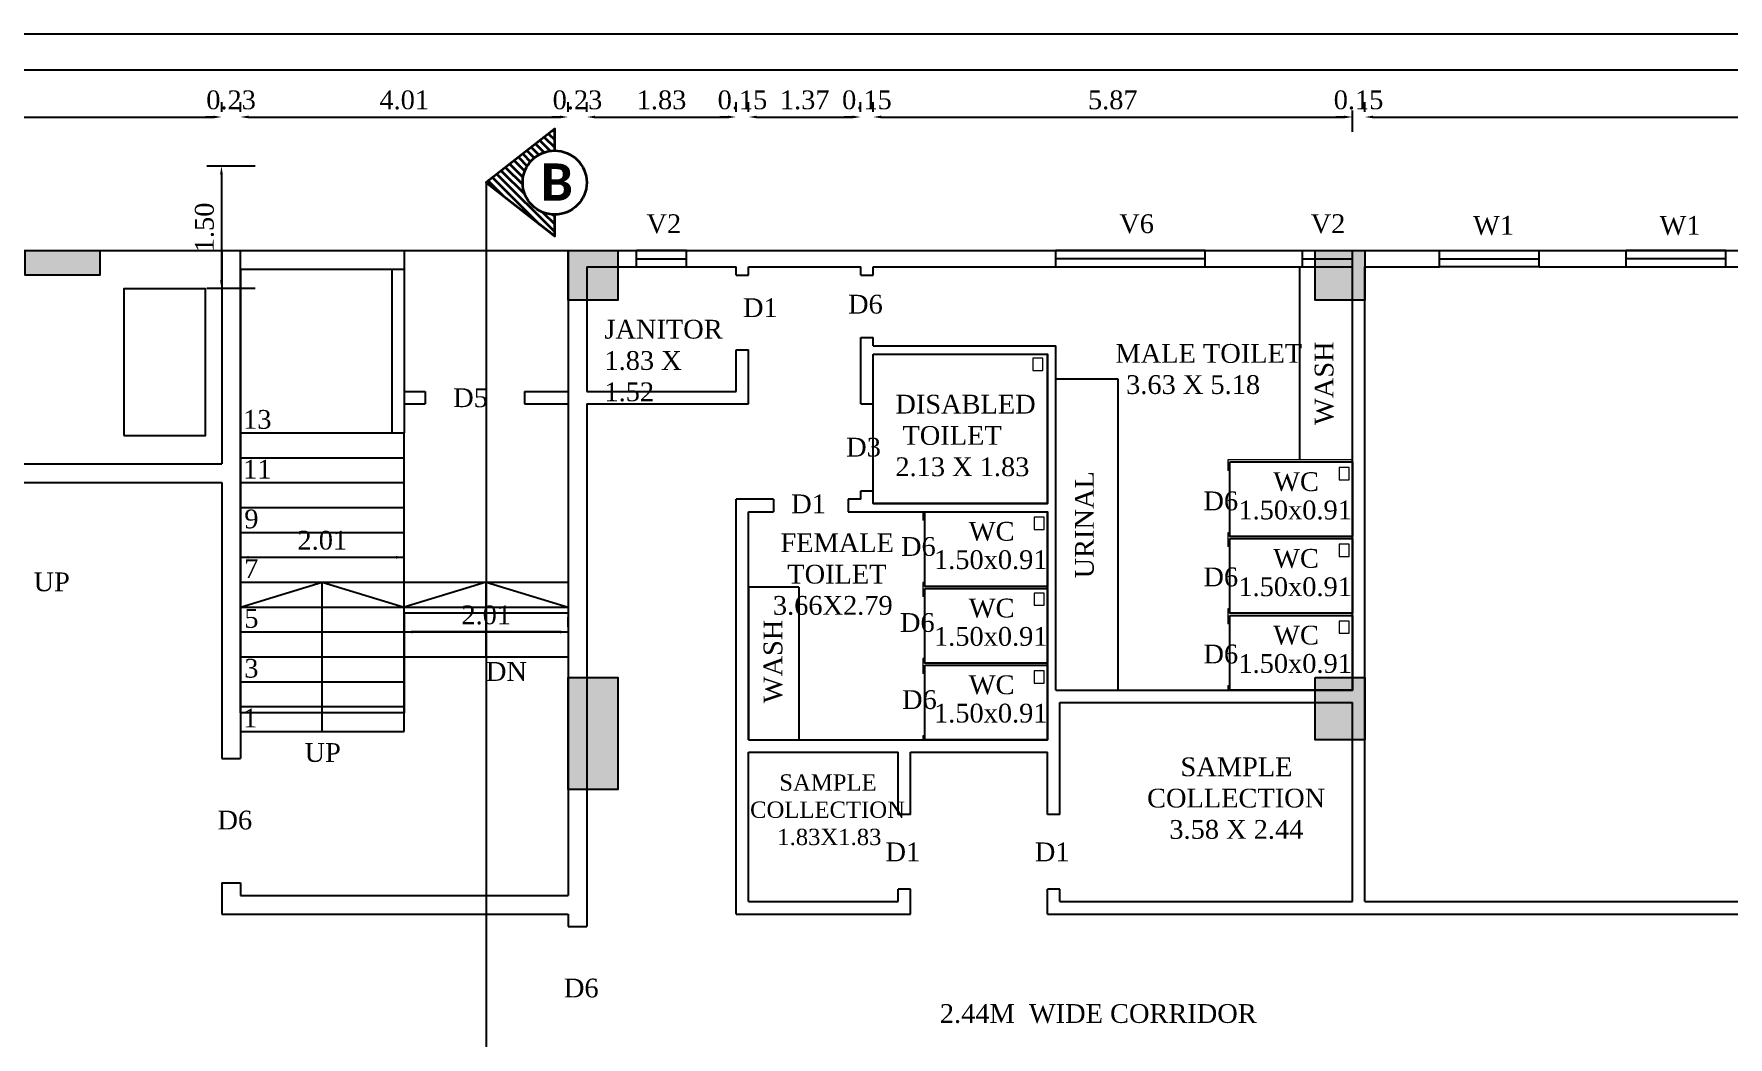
# Model space of a CAD drawing. Header units: metres. Extents: x 2754 to 3501, y 1112 to 1514.
# Drawn here: x 3029.8 to 3050.54, y 1458.57 to 1470.85 of the extents above; entities that cross this region are included whole.
import ezdxf
from ezdxf.enums import TextEntityAlignment as Align
from ezdxf.lldxf.tags import DXFTag

# ---------------------------------------------------------------- set-up
doc = ezdxf.new("R2010")
doc.units = ezdxf.units.M
doc.linetypes.add('CENTER2', pattern=[1.125, 0.75, -0.125, 0.125, -0.125])
doc.linetypes.add('CONTINULUS', pattern=[0])
for name, color, linetype in [('01-BRICK WALL', 1, 'Continuous'), ('AR -DOOR', 2, 'Continuous'), ('AR-COLHATCH', 2, 'Continuous'), ('AR-COLUMN', 2, 'Continuous'), ('AR-ELEVATION', 2, 'Continuous'), ('AR-FURN', 2, 'Continuous'), ('AR-HIDDEN', 2, 'DASHED'), ('AR-REQFURN', 2, 'Continuous'), ('AR-TEXT', 55, 'Continuous'), ('AR-THIN', 8, 'Continuous'), ('AR-WALL', 7, 'Continuous'), ('BLK_1_FLR_0_BLT_UP_AREA', 12, 'Continuous'), ('BLK_1_FLR_0_FIRESTAIR_1', 1, 'Continuous'), ('BLK_1_FLR_0_SP_WC', 233, 'Continuous'), ('BLK_1_FLR_0_WATER_CLOSET', 223, 'Continuous'), ('TWO_WHEELER_DRIVE_WAY', 6, 'Continuous')]:
    doc.layers.add(name, color=color, linetype=linetype)
for name, color, linetype, lineweight in [('AR-PARTITION', 2, 'Continuous', 9), ('BLK_1_FLR_0_URINAL', 235, 'Continuous', 5), ('BLK_1_FLR_0_WASH', 55, 'Continuous', 5), ('Wall', 4, 'Continuous', 35)]:
    doc.layers.add(name, color=color, linetype=linetype, lineweight=lineweight)
doc.styles.add('ANAND', font='times.ttf')
doc.styles.add('MtXpl_Calibri', font='calibrib.ttf')
tags = doc.linetypes.add('DASHED', pattern=[0.75, 0.5, -0.25]).pattern_tags.tags
tags[6:7] = [DXFTag(74, 4), DXFTag(75, 0), DXFTag(340, '0'), DXFTag(46, 1.0), DXFTag(50, 0.0), DXFTag(44, 0.0), DXFTag(45, 0.0)]
tags[4:5] = [DXFTag(74, 4), DXFTag(75, 0), DXFTag(340, '0'), DXFTag(46, 1.0), DXFTag(50, 0.0), DXFTag(44, 0.0), DXFTag(45, 0.0)]
doc.dimstyles.new('V1', dxfattribs={"dimtxt": 0.23, "dimasz": 0.1, "dimexe": 0.18, "dimexo": 0.0625, "dimgap": 0.09, "dimtad": 1, "dimzin": 0, "dimdsep": 46, "dimtxsty": 'ANAND', "dimcen": 0.09, "dimadec": 0, "dimazin": 0, "dimtfac": 1, "dimtix": 1, "dimtofl": 0, "dimtmove": 2, "dimatfit": 0, "dimfxl": 0, "dimtolj": 1, "dimtzin": 0, "dimarcsym": 0})

# ---------------------------------------------------------------- blocks, each defined once
blk = doc.blocks.new('cOLUMN')
at = {"layer": 'AR-COLHATCH'}
h = blk.add_hatch(color=256, dxfattribs=at)
h.dxf.hatch_style = 1
h.paths.add_polyline_path([(24, 24), (0, 24), (0, 0), (24, 0)])
at = {"layer": 'AR-COLUMN'}
blk.add_lwpolyline([(0, 24), (24, 24), (24, 0), (0, 0)], close=True, dxfattribs=at)
blk = doc.blocks.new('HSUH')
at = {"layer": 'AR-COLHATCH'}
h = blk.add_hatch(color=256, dxfattribs=at)
h.dxf.hatch_style = 1
h.paths.add_polyline_path([(43738.87, -13982.77), (43738.87, -13970.77), (43702.87, -13970.77), (43702.87, -13982.77)])
h = blk.add_hatch(color=256, dxfattribs=at)
h.dxf.hatch_style = 1
h.paths.add_polyline_path([(44324.67, -13994.77), (44348.67, -13994.77), (44348.67, -13970.77), (44324.67, -13970.77)])
h = blk.add_hatch(color=256, dxfattribs=at)
h.dxf.hatch_style = 1
h.paths.add_polyline_path([(43988.67, -14176.77), (43964.67, -14176.77), (43964.67, -14230.77), (43988.67, -14230.77)])
h = blk.add_hatch(color=256, dxfattribs=at)
h.dxf.hatch_style = 1
h.paths.add_polyline_path([(44348.67, -14176.77), (44324.67, -14176.77), (44324.67, -14206.77), (44348.67, -14206.77)])
at = {"layer": 'AR-COLUMN'}
for points in [[(43702.87, -13970.77), (43738.87, -13970.77), (43738.87, -13982.77), (43702.87, -13982.77)], [(44324.67, -13970.77), (44348.67, -13970.77), (44348.67, -13994.77), (44324.67, -13994.77)], [(43964.67, -14176.77), (43988.67, -14176.77), (43988.67, -14230.77), (43964.67, -14230.77)], [(44324.67, -14176.77), (44348.67, -14176.77), (44348.67, -14206.77), (44324.67, -14206.77)]]:
    blk.add_lwpolyline(points, close=True, dxfattribs=at)
blk.add_blockref('cOLUMN', (43964.67, -13994.77), dxfattribs=at)
blk = doc.blocks.new('*D780')
at = {"color": 0, "lineweight": -2}
for p, q in [((3032.33, 1464.506), (3032.33, 1464.623)), ((3034.336, 1464.506), (3034.336, 1464.623)), ((3034.236, 1464.443), (3032.43, 1464.443))]:
    blk.add_line(p, q, dxfattribs=at)
at = {"color": 0}
for points in [[(3032.43, 1464.46), (3032.43, 1464.427), (3032.33, 1464.443)], [(3034.236, 1464.46), (3034.236, 1464.427), (3034.336, 1464.443)]]:
    blk.add_solid(points, dxfattribs=at)
at = {"layer": 'Defpoints', "color": 0}
for p in [(3032.33, 1464.443), (3032.33, 1464.443), (3034.336, 1464.443)]:
    blk.add_point(p, dxfattribs=at)
at = {"color": 0, "insert": (3033.333, 1464.651), "char_height": 0.23, "attachment_point": 5, "style": 'ANAND'}
blk.add_mtext('\\A1;2.01', dxfattribs=at)
blk = doc.blocks.new('*D781')
at = {"color": 0, "lineweight": -2}
for p, q in [((3034.336, 1463.592), (3034.336, 1463.709)), ((3036.343, 1463.592), (3036.343, 1463.709)), ((3036.243, 1463.529), (3034.436, 1463.529))]:
    blk.add_line(p, q, dxfattribs=at)
at = {"color": 0}
for points in [[(3034.436, 1463.546), (3034.436, 1463.512), (3034.336, 1463.529)], [(3036.243, 1463.546), (3036.243, 1463.512), (3036.343, 1463.529)]]:
    blk.add_solid(points, dxfattribs=at)
at = {"layer": 'Defpoints', "color": 0}
for p in [(3034.336, 1463.529), (3034.336, 1463.529), (3036.343, 1463.529)]:
    blk.add_point(p, dxfattribs=at)
at = {"color": 0, "insert": (3035.34, 1463.736), "char_height": 0.23, "attachment_point": 5, "style": 'ANAND'}
blk.add_mtext('\\A1;2.01', dxfattribs=at)
blk = doc.blocks.new('*D682')
at = {"color": 0, "lineweight": -2}
for p, q in [((3004.466, 1469.899), (3004.466, 1470.016)), ((3032.101, 1469.899), (3032.101, 1470.016)), ((3004.566, 1469.836), (3032.001, 1469.836))]:
    blk.add_line(p, q, dxfattribs=at)
at = {"color": 0}
for points in [[(3004.566, 1469.853), (3004.566, 1469.82), (3004.466, 1469.836)], [(3032.001, 1469.853), (3032.001, 1469.82), (3032.101, 1469.836)]]:
    blk.add_solid(points, dxfattribs=at)
at = {"layer": 'Defpoints', "color": 0}
for p in [(3004.466, 1469.836), (3032.101, 1469.836), (3032.101, 1469.836)]:
    blk.add_point(p, dxfattribs=at)
at = {"color": 0, "insert": (3018.284, 1470.044), "char_height": 0.23, "attachment_point": 5, "style": 'ANAND'}
blk.add_mtext('\\A1;27.64', dxfattribs=at)
blk = doc.blocks.new('*D683')
at = {"color": 0, "lineweight": -2}
for p, q in [((3032.101, 1469.899), (3032.101, 1470.016)), ((3032.33, 1469.899), (3032.33, 1470.016)), ((3032.001, 1469.836), (3031.901, 1469.836)), ((3032.43, 1469.836), (3032.53, 1469.836))]:
    blk.add_line(p, q, dxfattribs=at)
at = {"color": 0}
for points in [[(3032.001, 1469.853), (3032.001, 1469.82), (3032.101, 1469.836)], [(3032.43, 1469.853), (3032.43, 1469.82), (3032.33, 1469.836)]]:
    blk.add_solid(points, dxfattribs=at)
at = {"layer": 'Defpoints', "color": 0}
for p in [(3032.101, 1469.836), (3032.33, 1469.836), (3032.33, 1469.836)]:
    blk.add_point(p, dxfattribs=at)
at = {"color": 0, "insert": (3032.216, 1470.044), "char_height": 0.23, "attachment_point": 5, "style": 'ANAND'}
blk.add_mtext('\\A1;0.23', dxfattribs=at)
blk = doc.blocks.new('*D684')
at = {"color": 0, "lineweight": -2}
for p, q in [((3032.33, 1469.899), (3032.33, 1470.016)), ((3036.343, 1469.899), (3036.343, 1470.016)), ((3032.43, 1469.836), (3036.243, 1469.836))]:
    blk.add_line(p, q, dxfattribs=at)
at = {"color": 0}
for points in [[(3032.43, 1469.853), (3032.43, 1469.82), (3032.33, 1469.836)], [(3036.243, 1469.853), (3036.243, 1469.82), (3036.343, 1469.836)]]:
    blk.add_solid(points, dxfattribs=at)
at = {"layer": 'Defpoints', "color": 0}
for p in [(3032.33, 1469.836), (3036.343, 1469.836), (3036.343, 1469.836)]:
    blk.add_point(p, dxfattribs=at)
at = {"color": 0, "insert": (3034.336, 1470.044), "char_height": 0.23, "attachment_point": 5, "style": 'ANAND'}
blk.add_mtext('\\A1;4.01', dxfattribs=at)
blk = doc.blocks.new('*D685')
at = {"color": 0, "lineweight": -2}
for p, q in [((3036.343, 1469.899), (3036.343, 1470.016)), ((3036.572, 1469.899), (3036.572, 1470.016)), ((3036.243, 1469.836), (3036.143, 1469.836)), ((3036.672, 1469.836), (3036.772, 1469.836))]:
    blk.add_line(p, q, dxfattribs=at)
at = {"color": 0}
for points in [[(3036.243, 1469.853), (3036.243, 1469.82), (3036.343, 1469.836)], [(3036.672, 1469.853), (3036.672, 1469.82), (3036.572, 1469.836)]]:
    blk.add_solid(points, dxfattribs=at)
at = {"layer": 'Defpoints', "color": 0}
for p in [(3036.343, 1469.836), (3036.572, 1469.836), (3036.572, 1469.836)]:
    blk.add_point(p, dxfattribs=at)
at = {"color": 0, "insert": (3036.457, 1470.044), "char_height": 0.23, "attachment_point": 5, "style": 'ANAND'}
blk.add_mtext('\\A1;0.23', dxfattribs=at)
blk = doc.blocks.new('*D686')
at = {"color": 0, "lineweight": -2}
for p, q in [((3036.572, 1469.899), (3036.572, 1470.016)), ((3038.4, 1469.899), (3038.4, 1470.016)), ((3036.672, 1469.836), (3038.3, 1469.836))]:
    blk.add_line(p, q, dxfattribs=at)
at = {"color": 0}
for points in [[(3036.672, 1469.853), (3036.672, 1469.82), (3036.572, 1469.836)], [(3038.3, 1469.853), (3038.3, 1469.82), (3038.4, 1469.836)]]:
    blk.add_solid(points, dxfattribs=at)
at = {"layer": 'Defpoints', "color": 0}
for p in [(3036.572, 1469.836), (3038.4, 1469.836), (3038.4, 1469.836)]:
    blk.add_point(p, dxfattribs=at)
at = {"color": 0, "insert": (3037.486, 1470.044), "char_height": 0.23, "attachment_point": 5, "style": 'ANAND'}
blk.add_mtext('\\A1;1.83', dxfattribs=at)
blk = doc.blocks.new('*D687')
at = {"color": 0, "lineweight": -2}
for p, q in [((3038.4, 1469.899), (3038.4, 1470.016)), ((3038.553, 1469.899), (3038.553, 1470.016)), ((3038.3, 1469.836), (3038.2, 1469.836)), ((3038.653, 1469.836), (3038.753, 1469.836))]:
    blk.add_line(p, q, dxfattribs=at)
at = {"color": 0}
for points in [[(3038.3, 1469.853), (3038.3, 1469.82), (3038.4, 1469.836)], [(3038.653, 1469.853), (3038.653, 1469.82), (3038.553, 1469.836)]]:
    blk.add_solid(points, dxfattribs=at)
at = {"layer": 'Defpoints', "color": 0}
for p in [(3038.4, 1469.836), (3038.553, 1469.836), (3038.553, 1469.836)]:
    blk.add_point(p, dxfattribs=at)
at = {"color": 0, "insert": (3038.477, 1470.044), "char_height": 0.23, "attachment_point": 5, "style": 'ANAND'}
blk.add_mtext('\\A1;0.15', dxfattribs=at)
blk = doc.blocks.new('*D688')
at = {"color": 0, "lineweight": -2}
for p, q in [((3038.553, 1469.899), (3038.553, 1470.016)), ((3039.924, 1469.899), (3039.924, 1470.016)), ((3038.653, 1469.836), (3039.824, 1469.836))]:
    blk.add_line(p, q, dxfattribs=at)
at = {"color": 0}
for points in [[(3038.653, 1469.853), (3038.653, 1469.82), (3038.553, 1469.836)], [(3039.824, 1469.853), (3039.824, 1469.82), (3039.924, 1469.836)]]:
    blk.add_solid(points, dxfattribs=at)
at = {"layer": 'Defpoints', "color": 0}
for p in [(3038.553, 1469.836), (3039.924, 1469.836), (3039.924, 1469.836)]:
    blk.add_point(p, dxfattribs=at)
at = {"color": 0, "insert": (3039.239, 1470.044), "char_height": 0.23, "attachment_point": 5, "style": 'ANAND'}
blk.add_mtext('\\A1;1.37', dxfattribs=at)
blk = doc.blocks.new('*D689')
at = {"color": 0, "lineweight": -2}
for p, q in [((3039.924, 1469.899), (3039.924, 1470.016)), ((3040.077, 1469.899), (3040.077, 1470.016)), ((3039.824, 1469.836), (3039.724, 1469.836)), ((3040.177, 1469.836), (3040.277, 1469.836))]:
    blk.add_line(p, q, dxfattribs=at)
at = {"color": 0}
for points in [[(3039.824, 1469.853), (3039.824, 1469.82), (3039.924, 1469.836)], [(3040.177, 1469.853), (3040.177, 1469.82), (3040.077, 1469.836)]]:
    blk.add_solid(points, dxfattribs=at)
at = {"layer": 'Defpoints', "color": 0}
for p in [(3039.924, 1469.836), (3040.077, 1469.836), (3040.077, 1469.836)]:
    blk.add_point(p, dxfattribs=at)
at = {"color": 0, "insert": (3040.001, 1470.044), "char_height": 0.23, "attachment_point": 5, "style": 'ANAND'}
blk.add_mtext('\\A1;0.15', dxfattribs=at)
blk = doc.blocks.new('*D690')
at = {"color": 0, "lineweight": -2}
for p, q in [((3040.077, 1469.899), (3040.077, 1470.016)), ((3045.944, 1469.917), (3045.944, 1469.656)), ((3040.177, 1469.836), (3045.844, 1469.836))]:
    blk.add_line(p, q, dxfattribs=at)
at = {"color": 0}
for points in [[(3040.177, 1469.853), (3040.177, 1469.82), (3040.077, 1469.836)], [(3045.844, 1469.853), (3045.844, 1469.82), (3045.944, 1469.836)]]:
    blk.add_solid(points, dxfattribs=at)
at = {"layer": 'Defpoints', "color": 0}
for p in [(3045.944, 1469.98), (3040.077, 1469.836), (3045.944, 1469.836)]:
    blk.add_point(p, dxfattribs=at)
at = {"color": 0, "insert": (3043.011, 1470.044), "char_height": 0.23, "attachment_point": 5, "style": 'ANAND'}
blk.add_mtext('\\A1;5.87', dxfattribs=at)
blk = doc.blocks.new('*D691')
at = {"color": 0, "lineweight": -2}
for p, q in [((3045.944, 1469.917), (3045.944, 1469.656)), ((3046.097, 1469.899), (3046.097, 1470.016)), ((3045.844, 1469.836), (3045.744, 1469.836)), ((3046.197, 1469.836), (3046.297, 1469.836))]:
    blk.add_line(p, q, dxfattribs=at)
at = {"color": 0}
for points in [[(3045.844, 1469.853), (3045.844, 1469.82), (3045.944, 1469.836)], [(3046.197, 1469.853), (3046.197, 1469.82), (3046.097, 1469.836)]]:
    blk.add_solid(points, dxfattribs=at)
at = {"layer": 'Defpoints', "color": 0}
for p in [(3045.944, 1469.98), (3046.097, 1469.836), (3046.097, 1469.836)]:
    blk.add_point(p, dxfattribs=at)
at = {"color": 0, "insert": (3046.02, 1470.044), "char_height": 0.23, "attachment_point": 5, "style": 'ANAND'}
blk.add_mtext('\\A1;0.15', dxfattribs=at)
blk = doc.blocks.new('*D692')
at = {"color": 0, "lineweight": -2}
for p, q in [((3046.097, 1469.899), (3046.097, 1470.016)), ((3058.289, 1469.899), (3058.289, 1470.016)), ((3046.197, 1469.836), (3058.189, 1469.836))]:
    blk.add_line(p, q, dxfattribs=at)
at = {"color": 0}
for points in [[(3046.197, 1469.853), (3046.197, 1469.82), (3046.097, 1469.836)], [(3058.189, 1469.853), (3058.189, 1469.82), (3058.289, 1469.836)]]:
    blk.add_solid(points, dxfattribs=at)
at = {"layer": 'Defpoints', "color": 0}
for p in [(3046.097, 1469.836), (3058.289, 1469.836), (3058.289, 1469.836)]:
    blk.add_point(p, dxfattribs=at)
at = {"color": 0, "insert": (3052.193, 1470.044), "char_height": 0.23, "attachment_point": 5, "style": 'ANAND'}
blk.add_mtext('\\A1;12.19', dxfattribs=at)
blk = doc.blocks.new('*D696')
at = {"color": 0, "lineweight": -2}
for p, q in [((2988.794, 1470.414), (2988.794, 1470.235)), ((2988.894, 1470.415), (3060.932, 1470.415)), ((3061.032, 1470.414), (3061.032, 1470.235))]:
    blk.add_line(p, q, dxfattribs=at)
at = {"color": 0}
for points in [[(2988.894, 1470.431), (2988.894, 1470.398), (2988.794, 1470.415)], [(3060.932, 1470.431), (3060.932, 1470.398), (3061.032, 1470.415)]]:
    blk.add_solid(points, dxfattribs=at)
at = {"layer": 'Defpoints', "color": 0}
for p in [(2988.794, 1470.477), (3061.032, 1470.477), (3061.032, 1470.415)]:
    blk.add_point(p, dxfattribs=at)
at = {"color": 0, "insert": (3024.913, 1470.622), "char_height": 0.23, "attachment_point": 5, "style": 'ANAND'}
blk.add_mtext('\\A1;72.24', dxfattribs=at)
blk = doc.blocks.new('*D759')
at = {"layer": 'Defpoints', "color": 0}
for p in [(3032.573, 1469.234), (3032.098, 1467.734), (3032.573, 1467.734)]:
    blk.add_point(p, dxfattribs=at)
at = {"layer": 'TWO_WHEELER_DRIVE_WAY', "color": 0, "lineweight": -2}
for p, q in [((3032.511, 1469.234), (3031.918, 1469.234)), ((3032.098, 1469.134), (3032.098, 1467.834)), ((3032.511, 1467.734), (3031.918, 1467.734))]:
    blk.add_line(p, q, dxfattribs=at)
at = {"layer": 'TWO_WHEELER_DRIVE_WAY', "color": 0}
for points in [[(3032.081, 1469.134), (3032.115, 1469.134), (3032.098, 1469.234)], [(3032.081, 1467.834), (3032.115, 1467.834), (3032.098, 1467.734)]]:
    blk.add_solid(points, dxfattribs=at)
at = {"layer": 'TWO_WHEELER_DRIVE_WAY', "color": 0, "insert": (3031.891, 1468.484), "char_height": 0.23, "attachment_point": 5, "rotation": 90, "style": 'ANAND'}
blk.add_mtext('\\A1;1.50', dxfattribs=at)

msp = doc.modelspace()

# ---------------------------------------------------------------- hatches: boundary and pattern name
at = {"layer": 'Wall', "linetype": 'CONTINULUS'}
h = msp.add_hatch(dxfattribs=at)
h.set_pattern_fill('ANSI31', color=256, scale=0.531441, angle=270)
h.set_pattern_definition([(315, (-5700.24083, 11450.482393), (0.04697319186, 0.04697319186), [])])
h.paths.add_polyline_path([(3036.17809, 1468.3753), (3036.17809, 1468.64103, -1), (3036.17809, 1469.42497), (3036.17809, 1469.69069), (3035.33971, 1469.03458)])

# ---------------------------------------------------------------- linework, layer by layer
at = {"linetype": 'CENTER2', "ltscale": 25}
msp.add_line((3035.33971, 1469.03142), (3035.33971, 1444.8274), dxfattribs=at)
for points in [[(2985.78228, 1470.85435), (3072.71783, 1470.85435), (3072.71783, 1360.00312), (2985.78228, 1360.00312)], [(3030.90188, 1465.93371), (3031.90188, 1465.93371), (3031.90188, 1467.73371), (3030.90188, 1467.73371)], [(3030.90188, 1465.93371), (3031.90188, 1465.93371), (3031.90188, 1467.73371), (3030.90188, 1467.73371)]]:
    msp.add_lwpolyline(points, close=True)
at = {"layer": 'AR -DOOR'}
for p, q in [((3037.18121, 1468.10104), (3037.79081, 1468.10104)), ((3037.18121, 1468.10104), (3037.79081, 1468.10104)), ((3044.14081, 1468.10104), (3042.31201, 1468.10104)), ((3044.14081, 1468.10104), (3042.31201, 1468.10104)), ((3045.33461, 1468.10104), (3045.94421, 1468.10104)), ((3045.33461, 1468.10104), (3045.94421, 1468.10104)), ((3047.01101, 1468.10104), (3048.23021, 1468.10104)), ((3047.01101, 1468.10104), (3048.23021, 1468.10104)), ((3050.51621, 1468.10104), (3049.29701, 1468.10104)), ((3050.51621, 1468.10104), (3049.29701, 1468.10104))]:
    msp.add_line(p, q, dxfattribs=at)
at = {"layer": 'AR-ELEVATION'}
for p, q in [((3045.3002, 1465.63724), (3045.3002, 1467.99944)), ((3039.16749, 1464.07624), (3038.55789, 1464.07624)), ((3039.16749, 1464.07624), (3039.16749, 1462.20824))]:
    msp.add_line(p, q, dxfattribs=at)
at = {"layer": 'AR-FURN'}
for p, q in [((3045.3002, 1465.63724), (3045.3002, 1467.99944)), ((3039.16749, 1464.07624), (3038.55789, 1464.07624)), ((3039.16749, 1464.07624), (3039.16749, 1462.20824))]:
    msp.add_line(p, q, dxfattribs=at)
at = {"layer": 'AR-HIDDEN', "ltscale": 15}
msp.add_line((3004.46601, 1468.20264), (3036.34301, 1468.20264), dxfattribs=at)
at = {"layer": 'AR-HIDDEN', "ltscale": 50}
for p, q in [((3034.18401, 1467.97404), (3034.18401, 1465.96744)), ((3034.33641, 1467.97404), (3034.33641, 1465.96744))]:
    msp.add_line(p, q, dxfattribs=at)
at = {"layer": 'AR-PARTITION'}
for p, q in [((3044.42021, 1465.63724), (3044.42021, 1465.50601)), ((3045.94421, 1465.63724), (3044.42021, 1465.63724)), ((3044.44561, 1465.50601), (3044.44561, 1465.61184)), ((3045.94421, 1465.61184), (3044.44561, 1465.61184)), ((3044.44561, 1465.50601), (3044.42021, 1465.50601)), ((3040.68641, 1465.00224), (3040.68641, 1464.89641)), ((3040.71181, 1464.89641), (3040.68641, 1464.89641)), ((3040.71181, 1464.89641), (3040.71181, 1465.00224)), ((3044.42021, 1464.74401), (3044.42021, 1464.57467)), ((3044.44561, 1464.74401), (3044.42021, 1464.74401)), ((3044.44561, 1464.69744), (3044.44561, 1464.74401)), ((3045.94421, 1464.69744), (3044.44561, 1464.69744)), ((3044.44561, 1464.57467), (3044.42021, 1464.57467)), ((3045.94421, 1464.67204), (3044.44561, 1464.67204)), ((3044.44561, 1464.57467), (3044.44561, 1464.67204)), ((3040.68641, 1464.13441), (3040.68641, 1463.96507)), ((3040.71181, 1464.13441), (3040.68641, 1464.13441)), ((3040.71181, 1464.08784), (3040.71181, 1464.13441)), ((3042.21041, 1464.08784), (3040.71181, 1464.08784)), ((3042.21041, 1464.06244), (3040.71181, 1464.06244)), ((3040.71181, 1463.96507), (3040.71181, 1464.06244)), ((3040.71181, 1463.96507), (3040.68641, 1463.96507)), ((3044.42021, 1463.81267), (3044.42021, 1463.63064)), ((3044.44561, 1463.81267), (3044.42021, 1463.81267)), ((3044.44561, 1463.75764), (3044.44561, 1463.81267)), ((3045.94421, 1463.75764), (3044.44561, 1463.75764)), ((3045.94421, 1463.73224), (3044.44561, 1463.73224)), ((3044.44561, 1463.73224), (3044.44561, 1463.63064)), ((3044.44561, 1463.63064), (3044.42021, 1463.63064)), ((3040.68641, 1463.20307), (3040.68641, 1463.02104)), ((3040.71181, 1463.20307), (3040.68641, 1463.20307)), ((3040.71181, 1463.02104), (3040.68641, 1463.02104)), ((3040.71181, 1463.14804), (3040.71181, 1463.20307)), ((3042.21041, 1463.14804), (3040.71181, 1463.14804)), ((3042.21041, 1463.12264), (3040.71181, 1463.12264)), ((3040.71181, 1463.12264), (3040.71181, 1463.02104)), ((3044.42021, 1462.86864), (3044.42021, 1462.81784)), ((3044.44561, 1462.86864), (3044.42021, 1462.86864)), ((3044.44561, 1462.86864), (3044.44561, 1462.81784)), ((3040.68641, 1462.25904), (3040.68641, 1462.20824)), ((3040.71181, 1462.25904), (3040.68641, 1462.25904)), ((3040.71181, 1462.25904), (3040.71181, 1462.20824))]:
    msp.add_line(p, q, dxfattribs=at)
at = {"layer": 'AR-REQFURN'}
for p, q in [((3042.31201, 1466.62784), (3043.07401, 1466.62784)), ((3043.07401, 1466.62784), (3043.07401, 1462.81784))]:
    msp.add_line(p, q, dxfattribs=at)
at = {"layer": 'AR-TEXT'}
for p, q in [((3037.79081, 1468.20264), (3037.18121, 1468.20264)), ((3037.79081, 1468.20264), (3037.18121, 1468.20264)), ((3037.18121, 1467.99944), (3037.79081, 1467.99944)), ((3037.18121, 1467.99944), (3037.79081, 1467.99944)), ((3044.14081, 1468.20264), (3042.31201, 1468.20264)), ((3044.14081, 1468.20264), (3042.31201, 1468.20264)), ((3042.31201, 1467.99944), (3044.14081, 1467.99944)), ((3042.31201, 1467.99944), (3044.14081, 1467.99944)), ((3045.33461, 1468.20264), (3045.94421, 1468.20264)), ((3045.33461, 1468.20264), (3045.94421, 1468.20264)), ((3045.33461, 1467.99944), (3045.94421, 1467.99944)), ((3045.33461, 1467.99944), (3045.94421, 1467.99944)), ((3047.01101, 1468.20264), (3048.23021, 1468.20264)), ((3047.01101, 1468.20264), (3048.23021, 1468.20264)), ((3048.23021, 1467.99944), (3047.01101, 1467.99944)), ((3048.23021, 1467.99944), (3047.01101, 1467.99944)), ((3050.51621, 1468.20264), (3049.29701, 1468.20264)), ((3050.51621, 1468.20264), (3049.29701, 1468.20264)), ((3049.29701, 1467.99944), (3050.51621, 1467.99944)), ((3049.29701, 1467.99944), (3050.51621, 1467.99944))]:
    msp.add_line(p, q, dxfattribs=at)
at = {"layer": 'AR-THIN'}
for p, q in [((3035.33971, 1464.13864), (3034.33641, 1463.83384)), ((3035.33971, 1463.22424), (3035.33971, 1464.13864)), ((3035.33971, 1464.13864), (3036.34301, 1463.83384))]:
    msp.add_line(p, q, dxfattribs=at)
for points in [[(3032.32981, 1463.83384), (3033.33311, 1464.13864), (3034.33641, 1463.83384)], [(3033.33311, 1462.30984), (3033.33311, 1464.13864)]]:
    msp.add_lwpolyline(points, dxfattribs=at)
at = {"layer": 'AR-WALL'}
for p, q in [((3032.10121, 1468.20264), (3032.10121, 1465.58644)), ((3032.10121, 1468.20264), (3034.33641, 1468.20264)), ((3034.33641, 1468.20264), (3034.33641, 1467.97404)), ((3036.34301, 1468.20264), (3036.34301, 1466.47544)), ((3036.34301, 1468.20264), (3037.18121, 1468.20264)), ((3036.57161, 1467.99944), (3036.57161, 1466.47544)), ((3036.57161, 1467.99944), (3037.18121, 1467.99944)), ((3037.18121, 1467.99944), (3037.18121, 1468.20264)), ((3037.79081, 1468.20264), (3042.31201, 1468.20264)), ((3037.79081, 1467.99944), (3037.79081, 1468.20264)), ((3037.79081, 1467.99944), (3038.40041, 1467.99944)), ((3038.40041, 1467.89784), (3038.40041, 1467.99944)), ((3038.55281, 1467.99944), (3039.92441, 1467.99944)), ((3038.55281, 1467.89784), (3038.55281, 1467.99944)), ((3039.92441, 1467.89784), (3039.92441, 1467.99944)), ((3040.07681, 1467.99944), (3042.31201, 1467.99944)), ((3040.07681, 1467.89784), (3040.07681, 1467.99944)), ((3042.31201, 1467.99944), (3042.31201, 1468.20264)), ((3044.14081, 1468.20264), (3045.33461, 1468.20264)), ((3044.14081, 1467.99944), (3044.14081, 1468.20264)), ((3044.14081, 1467.99944), (3045.33461, 1467.99944)), ((3045.33461, 1467.99944), (3045.33461, 1468.20264)), ((3045.94421, 1468.20264), (3047.01101, 1468.20264)), ((3045.94421, 1467.99944), (3045.94421, 1468.20264)), ((3045.94421, 1462.81784), (3045.94421, 1467.99944)), ((3046.09661, 1467.99944), (3047.01101, 1467.99944)), ((3046.09661, 1460.22704), (3046.09661, 1467.99944)), ((3047.01101, 1467.99944), (3047.01101, 1468.20264)), ((3048.23021, 1468.20264), (3049.29701, 1468.20264)), ((3048.23021, 1467.99944), (3048.23021, 1468.20264)), ((3048.23021, 1467.99944), (3049.29701, 1467.99944)), ((3049.29701, 1467.99944), (3049.29701, 1468.20264)), ((3050.51621, 1468.20264), (3051.58301, 1468.20264)), ((3050.51621, 1467.99944), (3050.51621, 1468.20264)), ((3050.51621, 1467.99944), (3051.58301, 1467.99944)), ((3032.32981, 1467.97404), (3032.32981, 1461.97964)), ((3032.32981, 1467.97404), (3034.33641, 1467.97404)), ((3038.40041, 1467.89784), (3038.55281, 1467.89784)), ((3039.92441, 1467.89784), (3040.07681, 1467.89784)), ((3038.40041, 1466.47544), (3038.40041, 1466.98344)), ((3038.40041, 1466.98344), (3038.55281, 1466.98344)), ((3038.55281, 1466.32304), (3038.55281, 1466.98344)), ((3039.92441, 1467.13584), (3040.07681, 1467.13584)), ((3039.92441, 1466.32304), (3039.92441, 1467.13584)), ((3040.07681, 1467.03424), (3040.07681, 1467.13584)), ((3040.07681, 1467.03424), (3042.31201, 1467.03424)), ((3042.31201, 1462.81784), (3042.31201, 1467.03424)), ((3040.07681, 1466.93264), (3042.21041, 1466.93264)), ((3040.07681, 1466.32304), (3040.07681, 1466.93264)), ((3042.21041, 1465.10384), (3042.21041, 1466.93264)), ((3034.33641, 1466.47544), (3034.59041, 1466.47544)), ((3034.59041, 1466.47544), (3034.59041, 1466.32304)), ((3035.80961, 1466.47544), (3035.80961, 1466.32304)), ((3035.80961, 1466.47544), (3036.34301, 1466.47544)), ((3036.57161, 1466.47544), (3038.40041, 1466.47544)), ((3034.33641, 1466.32304), (3034.59041, 1466.32304)), ((3035.80961, 1466.32304), (3036.34301, 1466.32304)), ((3036.34301, 1466.32304), (3036.34301, 1460.30324)), ((3036.57161, 1466.32304), (3036.57161, 1459.92224)), ((3036.57161, 1466.32304), (3038.55281, 1466.32304)), ((3039.92441, 1466.32304), (3040.07681, 1466.32304)), ((3004.46601, 1465.58644), (3032.10121, 1465.58644)), ((3004.46601, 1465.35784), (3032.10121, 1465.35784)), ((3032.10121, 1465.35784), (3032.10121, 1461.97964)), ((3038.40041, 1460.07464), (3038.40041, 1465.15464)), ((3038.85761, 1465.15464), (3038.40041, 1465.15464)), ((3038.85761, 1465.15464), (3038.85761, 1465.00224)), ((3039.92441, 1465.15464), (3039.77201, 1465.15464)), ((3039.77201, 1465.15464), (3039.77201, 1465.00224)), ((3039.92441, 1465.15464), (3039.92441, 1465.25624)), ((3039.92441, 1465.25624), (3040.07681, 1465.25624)), ((3040.07681, 1465.10384), (3040.07681, 1465.25624)), ((3040.07681, 1465.10384), (3042.21041, 1465.10384)), ((3038.55281, 1465.00224), (3038.85761, 1465.00224)), ((3038.55281, 1462.20824), (3038.55281, 1465.00224)), ((3039.77201, 1465.00224), (3042.21041, 1465.00224)), ((3042.21041, 1462.20824), (3042.21041, 1465.00224)), ((3042.31201, 1462.81784), (3045.94421, 1462.81784)), ((3042.36281, 1462.66544), (3045.94421, 1462.66544)), ((3042.36281, 1461.29384), (3042.36281, 1462.66544)), ((3045.94421, 1460.22704), (3045.94421, 1462.66544)), ((3038.55281, 1462.20824), (3042.21041, 1462.20824)), ((3038.55281, 1462.05584), (3040.38161, 1462.05584)), ((3038.55281, 1460.22704), (3038.55281, 1462.05584)), ((3040.38161, 1461.29384), (3040.38161, 1462.05584)), ((3040.53401, 1462.05584), (3042.21041, 1462.05584)), ((3040.53401, 1461.29384), (3040.53401, 1462.05584)), ((3042.21041, 1461.29384), (3042.21041, 1462.05584)), ((3032.10121, 1461.97964), (3032.32981, 1461.97964)), ((3040.53401, 1461.29384), (3040.38161, 1461.29384)), ((3042.36281, 1461.29384), (3042.21041, 1461.29384)), ((3032.10121, 1460.45564), (3032.10121, 1460.07464)), ((3032.10121, 1460.45564), (3032.32981, 1460.45564)), ((3032.32981, 1460.45564), (3032.32981, 1460.30324)), ((3040.38161, 1460.22704), (3040.38161, 1460.37944)), ((3040.53401, 1460.37944), (3040.38161, 1460.37944)), ((3040.53401, 1460.07464), (3040.53401, 1460.37944)), ((3042.21041, 1460.07464), (3042.21041, 1460.37944)), ((3042.36281, 1460.37944), (3042.21041, 1460.37944)), ((3042.36281, 1460.22704), (3042.36281, 1460.37944)), ((3032.32981, 1460.30324), (3036.34301, 1460.30324)), ((3038.55281, 1460.22704), (3040.38161, 1460.22704)), ((3042.36281, 1460.22704), (3045.94421, 1460.22704)), ((3046.09661, 1460.22704), (3050.97341, 1460.22704)), ((3032.10121, 1460.07464), (3036.34301, 1460.07464)), ((3036.34301, 1460.07464), (3036.34301, 1459.92224)), ((3036.34301, 1459.92224), (3036.57161, 1459.92224)), ((3038.40041, 1460.07464), (3040.53401, 1460.07464)), ((3042.21041, 1460.07464), (3050.97341, 1460.07464))]:
    msp.add_line(p, q, dxfattribs=at)
at = {"layer": 'AR-WALL', "color": 1}
for p, q in [((3032.32981, 1465.96744), (3034.33641, 1465.96744)), ((3034.33641, 1462.30984), (3034.33641, 1465.96744)), ((3032.32981, 1465.66264), (3034.33641, 1465.66264)), ((3032.32981, 1465.35784), (3034.33641, 1465.35784)), ((3032.32981, 1465.05304), (3034.33641, 1465.05304)), ((3032.32981, 1464.74824), (3034.33641, 1464.74824)), ((3032.32981, 1464.44344), (3034.33641, 1464.44344)), ((3032.32981, 1464.13864), (3034.33641, 1464.13864)), ((3034.33641, 1464.13864), (3036.34301, 1464.13864)), ((3032.32981, 1463.83384), (3034.33641, 1463.83384)), ((3034.33641, 1463.83384), (3036.34301, 1463.83384)), ((3032.32981, 1463.52904), (3034.33641, 1463.52904)), ((3034.33641, 1463.52904), (3036.34301, 1463.52904)), ((3032.32981, 1463.22424), (3034.33641, 1463.22424)), ((3034.33641, 1463.22424), (3036.34301, 1463.22424)), ((3032.32981, 1462.91944), (3034.33641, 1462.91944)), ((3032.32981, 1462.61464), (3034.33641, 1462.61464)), ((3032.32981, 1462.30984), (3034.33641, 1462.30984))]:
    msp.add_line(p, q, dxfattribs=at)
at = {"layer": 'AR-WALL'}
for p in [(3042.21041, 1464.07514), (3042.21041, 1463.13534)]:
    msp.add_point(p, dxfattribs=at)
at = {"layer": 'BLK_1_FLR_0_BLT_UP_AREA', "color": 12}
msp.add_lwpolyline([(2988.79421, 1468.20264), (3061.03181, 1468.20264), (3061.03181, 1443.48404), (2988.79421, 1450.43594)], close=True, dxfattribs=at)
at = {"layer": 'BLK_1_FLR_0_FIRESTAIR_1', "linetype": 'Continuous'}
msp.add_lwpolyline([(3032.32981, 1468.20264), (3036.34301, 1468.20264), (3036.34301, 1463.75764), (3034.33641, 1463.75764), (3034.33641, 1462.53844), (3032.32981, 1462.53844)], close=True, dxfattribs=at)
at = {"layer": 'BLK_1_FLR_0_SP_WC'}
msp.add_lwpolyline([(3040.07681, 1466.93264), (3042.21041, 1466.93264), (3042.21041, 1465.10384), (3040.07681, 1465.10384)], close=True, dxfattribs=at)
at = {"layer": 'BLK_1_FLR_0_URINAL', "ltscale": 400}
msp.add_lwpolyline([(3042.31201, 1466.62784), (3043.07401, 1466.62784), (3043.07401, 1462.81784), (3042.31201, 1462.81784)], close=True, dxfattribs=at)
at = {"layer": 'BLK_1_FLR_0_WASH', "color": 55}
for points in [[(3045.3002, 1467.99944), (3045.94421, 1467.99944), (3045.94421, 1465.63724), (3045.3002, 1465.63724)], [(3038.55789, 1464.07624), (3039.16749, 1464.07624), (3039.16749, 1462.20824), (3038.55789, 1462.20824)]]:
    msp.add_lwpolyline(points, close=True, dxfattribs=at)
at = {"layer": 'BLK_1_FLR_0_WASH', "color": 60}
for points in [[(3042.03238, 1466.88288), (3042.03238, 1466.73288), (3042.15487, 1466.73288), (3042.15487, 1466.88288)], [(3045.78223, 1465.54292), (3045.78223, 1465.39292), (3045.90473, 1465.39292), (3045.90473, 1465.54292)], [(3042.04843, 1464.93332), (3042.04843, 1464.78332), (3042.17093, 1464.78332), (3042.17093, 1464.93332)], [(3045.78223, 1464.60312), (3045.78223, 1464.45312), (3045.90473, 1464.45312), (3045.90473, 1464.60312)], [(3042.04843, 1464.00622), (3042.04843, 1463.85622), (3042.17093, 1463.85622), (3042.17093, 1464.00622)], [(3045.78223, 1463.66332), (3045.78223, 1463.51332), (3045.90473, 1463.51332), (3045.90473, 1463.66332)], [(3042.04843, 1463.05372), (3042.04843, 1462.90372), (3042.17093, 1462.90372), (3042.17093, 1463.05372)]]:
    msp.add_lwpolyline(points, close=True, dxfattribs=at)
at = {"layer": 'BLK_1_FLR_0_WATER_CLOSET', "color": 1}
for points in [[(3044.44561, 1465.61184), (3045.94421, 1465.61184), (3045.94421, 1464.69744), (3044.44561, 1464.69744)], [(3040.71181, 1465.00224), (3042.21041, 1465.00224), (3042.21041, 1464.08784), (3040.71181, 1464.08784)], [(3044.44561, 1464.67204), (3045.94421, 1464.67204), (3045.94421, 1463.75764), (3044.44561, 1463.75764)], [(3040.71181, 1464.06244), (3042.21041, 1464.06244), (3042.21041, 1463.14804), (3040.71181, 1463.14804)], [(3044.44561, 1463.73224), (3045.94421, 1463.73224), (3045.94421, 1462.81784), (3044.44561, 1462.81784)], [(3040.71181, 1463.12264), (3042.21041, 1463.12264), (3042.21041, 1462.20824), (3040.71181, 1462.20824)]]:
    msp.add_lwpolyline(points, close=True, dxfattribs=at)
at = {"layer": 'Wall', "linetype": 'CONTINULUS'}
for p, q in [((3036.17809, 1469.69069, 4.22718), (3035.33971, 1469.03458)), ((3036.17809, 1468.3753, 4.22718), (3035.33971, 1469.03142))]:
    msp.add_line(p, q, dxfattribs=at)
at = {"layer": 'Wall', "linetype": 'CONTINULUS', "elevation": 4.22718}
msp.add_lwpolyline([(3036.17809, 1469.42497), (3036.17809, 1469.69069), (3035.33971, 1469.03458), (3036.17809, 1468.3753), (3036.17809, 1468.64103, -0.41421356)], format="xyb", dxfattribs=at)
at = {"layer": 'Wall', "linetype": 'CONTINULUS'}
msp.add_circle((3036.17809, 1469.033, 4.22718), 0.39197, dxfattribs=at)

# ---------------------------------------------------------------- block references
at = {"layer": 'AR-HIDDEN', "xscale": 0.0254, "yscale": 0.0254, "zscale": 0.0254}
msp.add_blockref('HSUH', (1919.6403, 1823.06014), dxfattribs=at)

# ---------------------------------------------------------------- texts
at = {"style": 'ANAND'}
for s, p in [('V2', (3037.51415, 1468.52814)), ('V6', (3043.30265, 1468.52814)), ('V2', (3045.64653, 1468.52814)), ('W1', (3047.67264, 1468.50747)), ('W1', (3049.95642, 1468.50747))]:
    msp.add_text(s, height=0.23, dxfattribs=at).set_placement(p, align=Align.MIDDLE)
for s, p in [('D1', (3038.48336, 1467.38564)), ('D6', (3039.77039, 1467.42869)), ('MALE TOILET', (3043.04402, 1466.826)), ('3.63 X 5.18', (3043.17423, 1466.44406)), ('D5', (3034.93564, 1466.28281)), ('13', (3032.36343, 1466.01796)), ('D3', (3039.74724, 1465.67747)), ('11', (3032.36343, 1465.40836)), ('WC', (3044.97487, 1465.25535)), ('D1', (3039.0741, 1464.98305)), ('D6', (3044.12128, 1465.01969)), ('1.50x0.91', (3044.54915, 1464.90808)), ('9', (3032.37778, 1464.79876)), ('FEMALE', (3038.94222, 1464.50691)), ('D6', (3040.41856, 1464.46122)), ('WC', (3041.24807, 1464.64709)), ('1.50x0.91', (3040.82235, 1464.29982)), ('WC', (3044.97487, 1464.31555)), ('7', (3032.37653, 1464.18978)), ('TOILET', (3039.02611, 1464.12186)), ('D6', (3044.12128, 1464.08836)), ('UP', (3029.79791, 1464.02791)), ('1.50x0.91', (3044.54915, 1463.96828)), ('3.66X2.79', (3038.84955, 1463.73992)), ('WC', (3041.24807, 1463.70729)), ('5', (3032.37778, 1463.58018)), ('D6', (3040.40586, 1463.52989)), ('1.50x0.91', (3040.82235, 1463.36002)), ('WC', (3044.97487, 1463.37575)), ('D6', (3044.12128, 1463.14432)), ('1.50x0.91', (3044.54915, 1463.02848)), ('3', (3032.37767, 1462.96996)), ('DN', (3035.33642, 1462.93062)), ('D6', (3040.43126, 1462.58586)), ('WC', (3041.24807, 1462.76749)), ('1.50x0.91', (3040.82235, 1462.42022)), ('1', (3032.36343, 1462.36036)), ('UP', (3033.11593, 1461.93778)), ('D6', (3032.04966, 1461.11069)), ('D1', (3040.22872, 1460.72084)), ('D1', (3042.05752, 1460.72084)), ('D6', (3036.29146, 1459.05329)), ('2.44M  WIDE CORRIDOR', (3040.89373, 1458.74093))]:
    msp.add_text(s, height=0.23, dxfattribs=at).set_placement(p)
for s, p in [('WASH', (3045.71282, 1466.06452)), ('URINAL', (3042.77851, 1464.18579)), ('WASH', (3038.96543, 1462.65663))]:
    msp.add_text(s, height=0.23, rotation=90, dxfattribs=at).set_placement(p)
at = {"attachment_point": 1, "style": 'ANAND'}
for s, insert, char_height, width in [('JANITOR 1.83 X 1.52', (3036.78737, 1467.35226), 0.23, 1.5937187), ('DISABLED  TOILET 2.13 X 1.83', (3040.3494, 1466.43454), 0.23, 1.6791492), ('{\\W4.833984; }SAMPLE \\P{\\W0.100585; }COLLECTION \\P{\\W3.259765; }3.58 X 2.44', (3043.42055, 1461.99271), 0.23, 2.1316871), ('{\\W6.717041; }SAMPLE \\P{\\W1.983642; }COLLECTION \\P{\\W6.392822; }1.83X1.83', (3038.42048, 1461.78571), 0.2, 2.1316871)]:
    msp.add_mtext(s, dxfattribs=dict(at, insert=insert, char_height=char_height, width=width))
at = {"layer": '01-BRICK WALL', "style": 'MtXpl_Calibri'}
msp.add_text('B', height=0.45563, dxfattribs=at).set_placement((3036.00819, 1468.81144, 4.65884))

# ---------------------------------------------------------------- dimensions: what is measured, and where the dimension line sits
at = {"color": 6}
for p1, p2, distance, picture, middle in [((2988.79421, 1470.47665), (3061.03181, 1470.47665), -0.06214, '*D696', (3024.91301, 1470.62183)), ((3034.33641, 1464.44344), (3032.32981, 1464.44344), 0, '*D780', (3033.33311, 1464.65076)), ((3036.34301, 1463.52904), (3034.33641, 1463.52904), 0, '*D781', (3035.33971, 1463.73636))]:
    dim = msp.add_aligned_dim(p1=p1, p2=p2, distance=distance, dimstyle='V1', dxfattribs=at)
    dim.commit()
    dim.dimension.update_dxf_attribs({"geometry": picture, "text_midpoint": middle})
for base, p1, p2, picture, middle in [((3032.10121, 1469.83641), (3004.46601, 1469.83641), (3032.10121, 1469.83641), '*D682', (3018.28361, 1470.04374)), ((3032.32981, 1469.83641), (3032.10121, 1469.83641), (3032.32981, 1469.83641), '*D683', (3032.21551, 1470.04374)), ((3036.34301, 1469.83641), (3032.32981, 1469.83641), (3036.34301, 1469.83641), '*D684', (3034.33641, 1470.04374)), ((3036.57161, 1469.83641), (3036.34301, 1469.83641), (3036.57161, 1469.83641), '*D685', (3036.45731, 1470.04374)), ((3038.40041, 1469.83641), (3036.57161, 1469.83641), (3038.40041, 1469.83641), '*D686', (3037.48601, 1470.04374)), ((3038.55281, 1469.83641), (3038.40041, 1469.83641), (3038.55281, 1469.83641), '*D687', (3038.47661, 1470.04374)), ((3039.92441, 1469.83641), (3038.55281, 1469.83641), (3039.92441, 1469.83641), '*D688', (3039.23861, 1470.04374)), ((3040.07681, 1469.83641), (3039.92441, 1469.83641), (3040.07681, 1469.83641), '*D689', (3040.00061, 1470.04374)), ((3045.94421, 1469.83641), (3040.07681, 1469.83641), (3045.94421, 1469.97975), '*D690', (3043.01051, 1470.04374)), ((3046.09661, 1469.83641), (3045.94421, 1469.97975), (3046.09661, 1469.83641), '*D691', (3046.02041, 1470.04374)), ((3058.28861, 1469.83641), (3046.09661, 1469.83641), (3058.28861, 1469.83641), '*D692', (3052.19261, 1470.04374))]:
    dim = msp.add_linear_dim(base=base, p1=p1, p2=p2, angle=180, dimstyle='V1', dxfattribs=at)
    dim.commit()
    dim.dimension.update_dxf_attribs({"geometry": picture, "text_midpoint": middle})
at = {"layer": 'TWO_WHEELER_DRIVE_WAY', "color": 6}
dim = msp.add_aligned_dim(p1=(3032.57302, 1469.23371), p2=(3032.57302, 1467.73371), distance=-0.47486, dimstyle='V1', override={"dimarcsym": 1}, dxfattribs=at)
dim.commit()
dim.dimension.update_dxf_attribs({"geometry": '*D759', "text_midpoint": (3031.89084, 1468.48371)})

doc.saveas('drawing.dxf')
